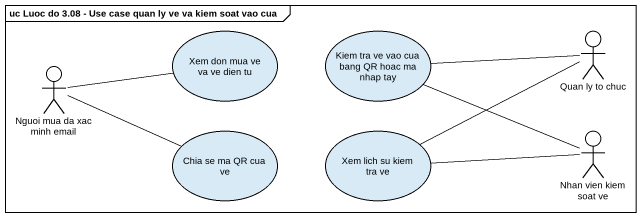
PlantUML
@startuml
mainframe uc Luoc do 3.08 - Use case quan ly ve va kiem soat vao cua
actor "Nguoi mua da xac minh email" as Nguoi_mua_da_xac_minh_email
usecase "Xem don mua ve va ve dien tu" as Xem_don_mua_ve_va_ve_dien_tu
usecase "Kiem tra ve vao cua bang QR hoac ma nhap tay" as Kiem_tra_ve_vao_cua_bang_QR
actor "Quan ly to chuc" as Quan_ly_to_chuc
usecase "Chia se ma QR cua ve" as Chia_se_ma_QR_cua_ve
usecase "Xem lich su kiem tra ve" as Xem_lich_su_kiem_tra_ve
actor "Nhan vien kiem soat ve" as Nhan_vien_kiem_soat_ve
Xem_don_mua_ve_va_ve_dien_tu -left- Nguoi_mua_da_xac_minh_email
Kiem_tra_ve_vao_cua_bang_QR -right- Quan_ly_to_chuc
Kiem_tra_ve_vao_cua_bang_QR -right- Nhan_vien_kiem_soat_ve
Chia_se_ma_QR_cua_ve -left- Nguoi_mua_da_xac_minh_email
Xem_lich_su_kiem_tra_ve -right- Quan_ly_to_chuc
Xem_lich_su_kiem_tra_ve -right- Nhan_vien_kiem_soat_ve
@enduml
